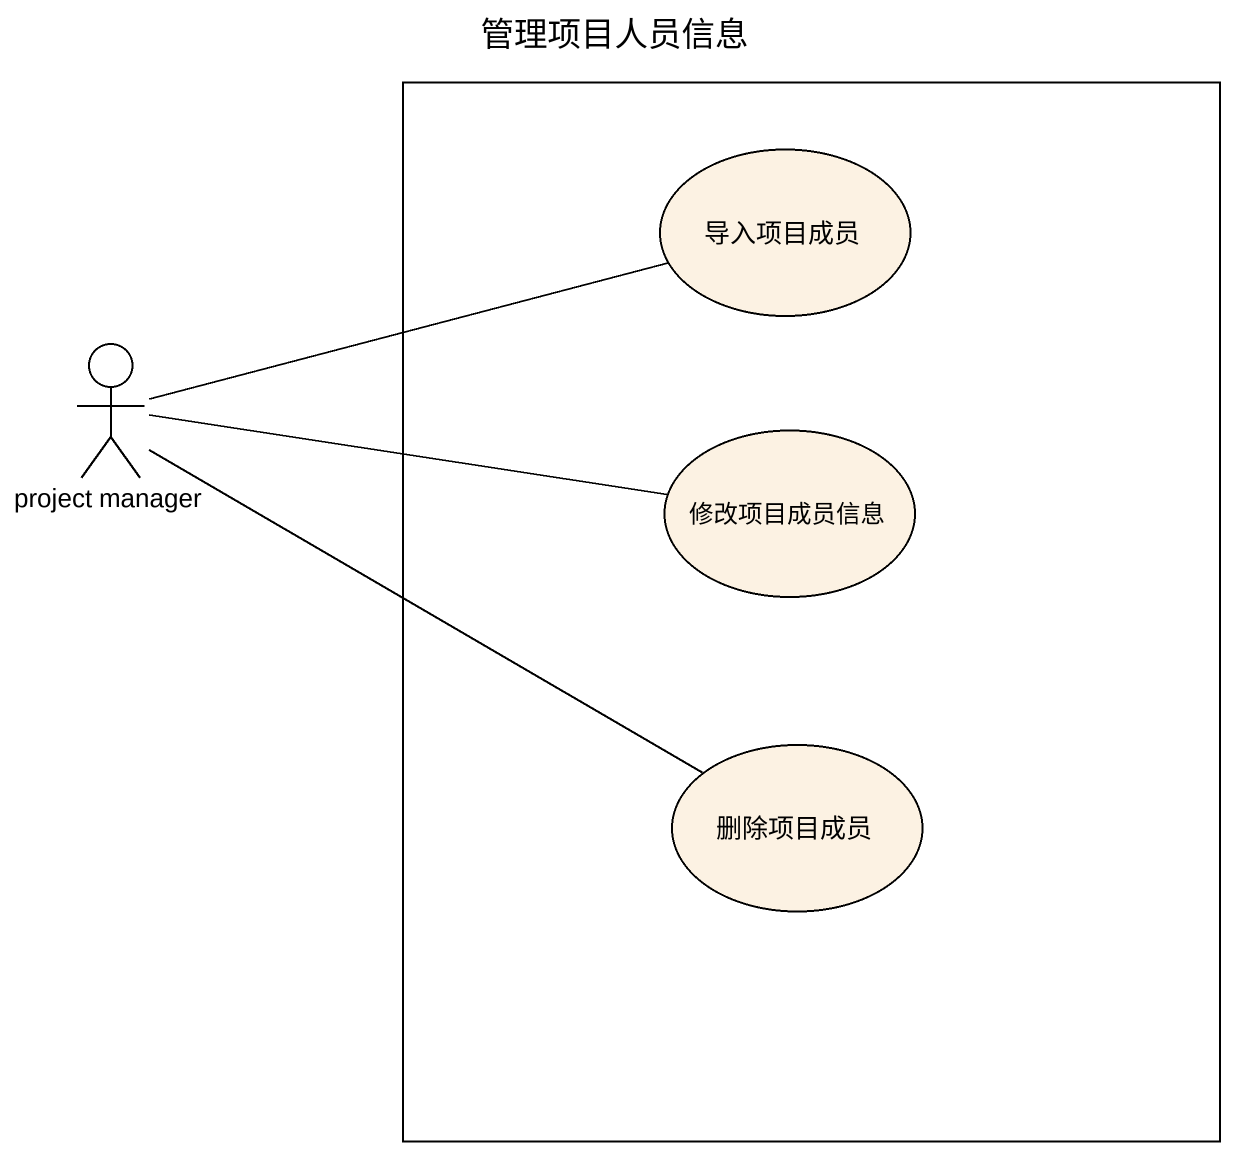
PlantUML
@startuml
title 管理项目人员信息
rectangle " " as rectangle1 {
  usecase 导入项目成员
  usecase 修改项目成员信息
  usecase 删除项目成员
}
actor "project manager" as project_manager
导入项目成员 -left- project_manager
修改项目成员信息 -left- project_manager
删除项目成员 -left- project_manager
@enduml
